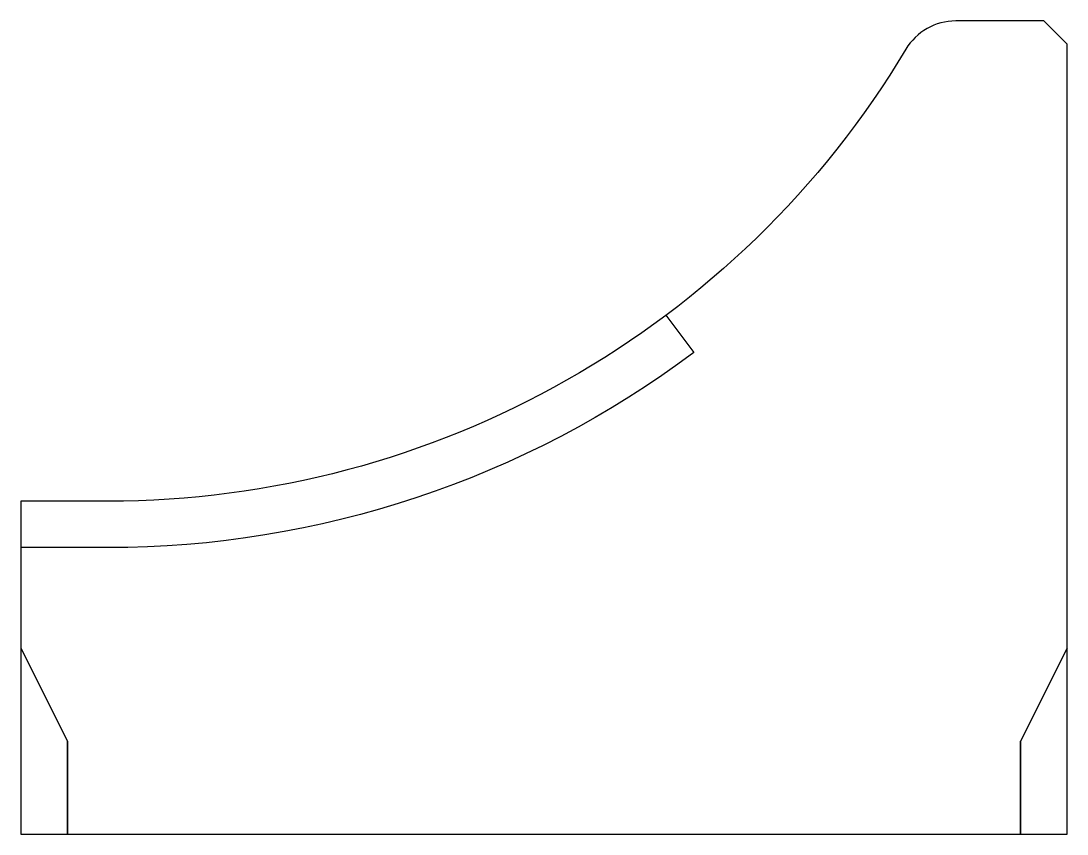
# Model space of a CAD drawing. Extents: x 0 to 0.45, y 0 to 0.35.
import ezdxf

# ---------------------------------------------------------------- set-up
doc = ezdxf.new("R2010")
doc.units = 0
doc.header["$LTSCALE"] = 100
doc.header["$MEASUREMENT"] = 0
doc.layers.get('0').update_dxf_attribs({"linetype": 'CONTINUOUS'})

msp = doc.modelspace()

# ---------------------------------------------------------------- linework, layer by layer
msp.add_line((0, 0), (0.45, 0))
for points in [[(0.45, 0), (0.45, 0.13527), (0.45, 0.23), (0.45, 0.34), (0.44, 0.35), (0.40213, 0.35, 0.263728), (0.38068, 0.33784, -0.263728), (0.03747, 0.14328), (0, 0.14328), (0, 0.13527), (0, 0)], [(0.27747, 0.22328), (0.28947, 0.20728, -0.162278), (0.03747, 0.12328), (0, 0.12328)]]:
    msp.add_lwpolyline(points, format="xyb")
for points in [[(0, 0.08), (0.02, 0.04), (0.02, 0)], [(0.45, 0.08), (0.43, 0.04), (0.43, 0)], [(0.02, 0), (0.02, 0.04)], [(0.43, 0), (0.43, 0.04)]]:
    msp.add_lwpolyline(points)

doc.saveas('drawing.dxf')
